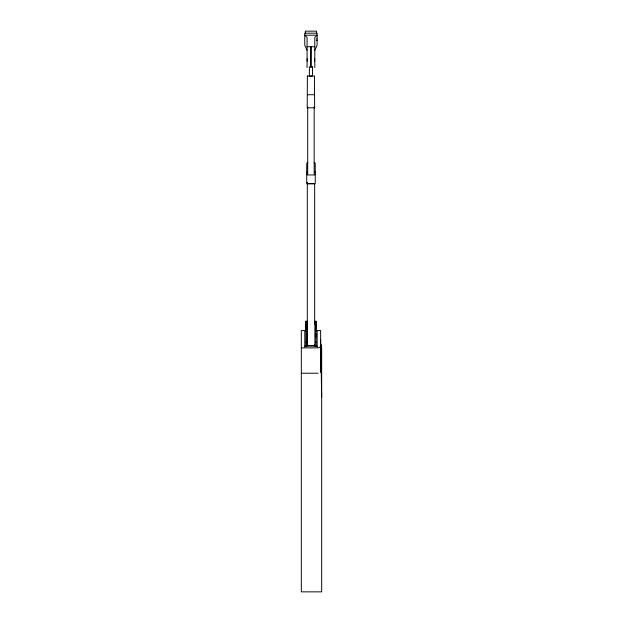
<?xml version="1.0" encoding="UTF-8"?>
<svg xmlns="http://www.w3.org/2000/svg" width="623" height="623" viewBox="0 0 623 623"><rect width="100%" height="100%" fill="white"/><g stroke="black" fill="none" stroke-linecap="round" stroke-linejoin="round"><path stroke-width="0.93" d="M320.759 345.913L320.759 346.396M320.993 346.396L320.752 345.383L320.752 347.805L320.993 345.407M320.759 346.824L320.752 372.204M320.985 346.824L320.985 372.204M307.303 345.601L307.303 182.5M305.948 331.529L305.963 321.266L307.069 321.258L307.069 346.115M305.948 342.354L306.189 341.926M321.678 352.439L321.281 353.506M314.794 50.175L317.107 45.222L317.107 33.175L304.756 33.175L304.756 45.222L307.069 50.175M314.646 107.974L314.444 75.92L307.256 76.006M315.557 321.616L316.001 321.266L316.009 331.529M307.388 75.92L307.217 107.974M318.065 373.216L301.322 373.255M314.662 345.601L308.455 345.601A1.153 0.732 0 0 1 307.31 344.963M316.531 39.008L317.107 39.008M316.531 40.464L317.107 40.464M307.069 46.702L314.794 46.702M307.419 94.735L314.444 94.704M315.433 322.371L316.009 322.371M305.948 324.645L307.069 324.645M314.888 324.645L316.009 324.645M315.433 334.138L316.009 334.138M315.433 334.652L316.009 334.652M315.433 335.306L316.009 335.306M315.433 335.82L316.009 335.82M315.433 336.428L316.009 336.428M315.433 336.942L316.009 336.942M304.795 346.092L317.169 346.092M301.322 347.868L317.169 347.868A3.473 1.916 0 0 0 320.627 345.944L320.635 330.533L317.169 330.533L317.169 346.988M320.214 348.117L321.678 348.117L321.678 591.85L301.322 591.85L301.322 330.533L304.795 330.533L304.795 346.988M315.557 341.793L316.009 342.354M306.399 321.616L305.963 321.266L305.948 346.419M321.678 397.334L320.635 339.457M320.985 344.558L320.985 346.178M320.752 344.558L320.752 346.178M316.531 33.175L316.531 31.15L305.332 31.15L305.332 33.175M316.009 346.419L316.009 321.258L314.888 321.258L314.888 346.115M314.794 67.611L314.794 37.489L317.107 35.2L304.756 35.2L307.069 37.489L307.069 67.611M314.677 58.702L314.677 61.21M314.662 183.474L314.662 323.516M314.171 107.063L314.171 174.012M311.438 46.702L311.321 67.191M310.425 46.702L310.534 67.191M307.692 107.063L307.692 174.012M307.186 58.702L307.186 61.21M307.832 107.491A1.02 0.646 0 0 0 308.712 107.81L313.151 107.81A1.02 0.646 0 0 0 314.031 107.491M308.011 183.458A1.153 0.732 0 0 0 308.455 183.512L313.501 183.512A1.153 0.732 0 0 0 313.945 183.458M307.458 183.146A1.153 0.732 0 0 1 307.31 182.874M314.078 162.759A1.153 0.732 0 0 1 315.238 163.499L315.238 183.146A1.153 0.732 0 0 1 314.078 183.878L307.879 183.878A1.153 0.732 0 0 1 306.718 183.146L306.718 163.499A1.153 0.732 0 0 1 307.879 162.759M306.718 174.222A1.153 0.732 0 0 0 307.879 174.954L314.078 174.954A1.153 0.732 0 0 0 315.238 174.222M314.662 344.869A1.153 0.732 0 0 1 313.657 345.594M306.718 172.415A1.153 0.732 0 0 1 306.812 172.135M314.895 171.901A1.153 0.732 0 0 1 315.238 172.415M312.481 66.887L309.382 66.887L309.382 76.162L312.481 76.162L312.481 66.887"/></g></svg>
